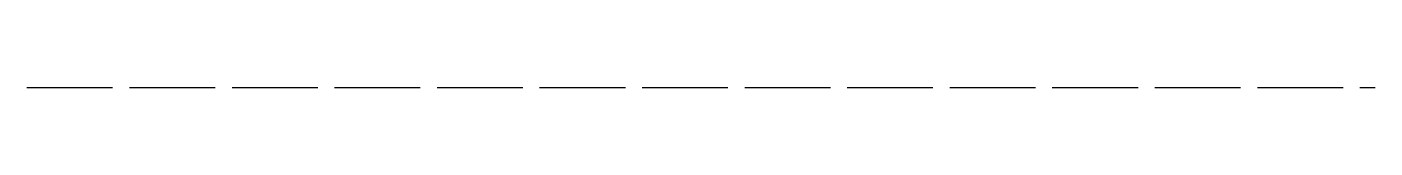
# Paper-space layout 'Layout1' of a CAD drawing. Extents: x 56477 to 58480, y 35796 to 35796.
import ezdxf

# ---------------------------------------------------------------- set-up
doc = ezdxf.new("R2010")
doc.units = 0
doc.header["$LTSCALE"] = 2500
doc.layers.add('CONC', color=2, linetype='CONTINUOUS')

psp = doc.layouts.get("Layout1")

# ---------------------------------------------------------------- linework, layer by layer
at = {"layer": 'CONC', "color": 0}
for p, q in [((56476.6, 35795.6), (56604, 35795.6)), ((56629, 35795.6), (56756.4, 35795.6)), ((56781.4, 35795.6), (56908.8, 35795.6)), ((56933.8, 35795.6), (57061.2, 35795.6)), ((57086.2, 35795.6), (57213.6, 35795.6)), ((57238.6, 35795.6), (57366, 35795.6)), ((57391, 35795.6), (57518.4, 35795.6)), ((57543.4, 35795.6), (57670.8, 35795.6)), ((57695.8, 35795.6), (57823.2, 35795.6)), ((57848.2, 35795.6), (57975.6, 35795.6)), ((58000.6, 35795.6), (58128, 35795.6)), ((58153, 35795.6), (58280.4, 35795.6)), ((58305.4, 35795.6), (58432.8, 35795.6)), ((58457.8, 35795.6), (58480.2, 35795.6))]:
    psp.add_line(p, q, dxfattribs=at)

doc.saveas('drawing.dxf')
